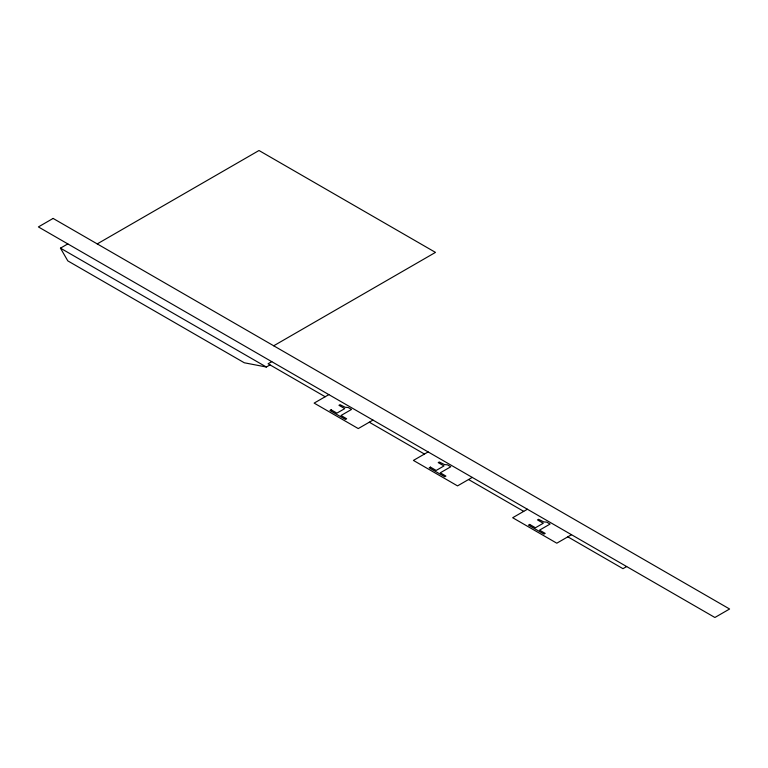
<?xml version="1.0" encoding="UTF-8"?>
<svg xmlns="http://www.w3.org/2000/svg" width="768" height="768" viewBox="0 0 768 768"><rect width="100%" height="100%" fill="white"/><g stroke="black" fill="none" stroke-linecap="round" stroke-linejoin="round"><path stroke-width="1.15" d="M270.029 364.896L266.352 367.018L244.291 362.774L67.814 260.89L60.461 248.15L67.814 243.907M97.229 243.907L258.998 150.509L435.475 252.394L273.706 345.792M271.766 361.651L268.09 363.782L325.171 396.739M328.848 394.618L314.141 403.104L358.262 428.573L372.97 420.086M428.122 451.93L413.414 460.416L457.536 485.885L472.234 477.398M527.386 509.242L512.678 517.728L556.8 543.197L571.507 534.71M626.659 566.554L622.982 568.675L567.83 536.832M369.293 422.208L424.445 454.051M468.566 479.52L523.709 511.363M60.461 248.15L266.352 367.018M53.107 218.429L38.4 226.925L714.893 617.491L729.6 609.005L53.107 218.429M331.133 409.805L329.942 410.496L345.466 419.453L346.656 418.771L341.011 415.507L351.523 409.44L348.211 407.52L345.178 407.261L340.022 404.678L338.957 405.293L344.726 408.624L336.902 413.136L331.133 409.805M430.406 467.117L429.206 467.808L444.73 476.765L445.92 476.083L440.275 472.819L450.797 466.752L447.485 464.832L444.451 464.573L439.286 461.99L438.221 462.605L443.99 465.936L436.176 470.448L430.406 467.117M529.67 524.429L528.48 525.12L544.003 534.077L545.194 533.395L539.549 530.131L550.061 524.064L546.749 522.144L543.715 521.885L538.56 519.302L537.494 519.917L543.264 523.248L535.44 527.76L529.67 524.429"/></g></svg>
